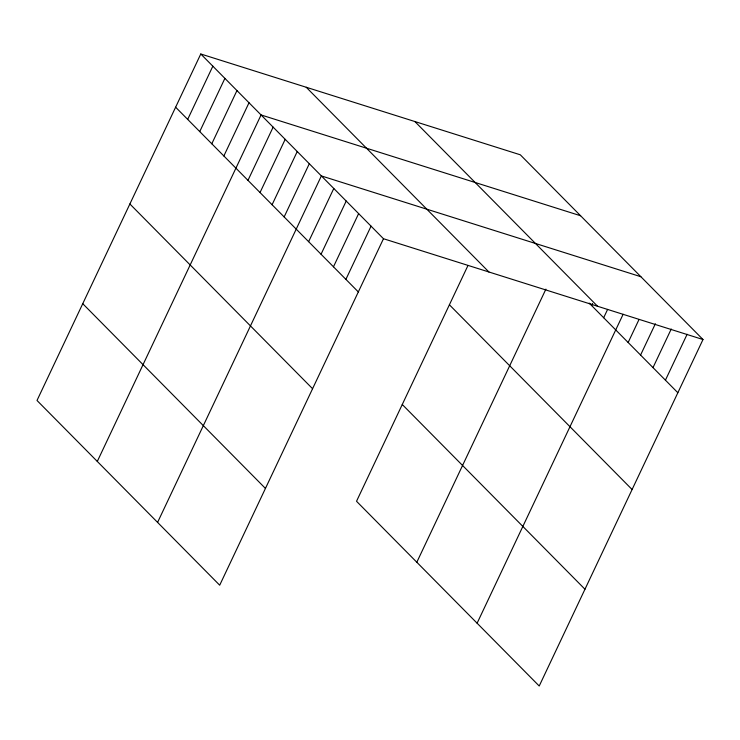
<?xml version="1.0" encoding="UTF-8"?>
<svg xmlns="http://www.w3.org/2000/svg" width="740" height="740" viewBox="0 0 740 740"><rect width="100%" height="100%" fill="white"/><g stroke="black" fill="none" stroke-linecap="round" stroke-linejoin="round"><path stroke-width="1.11" d="M200.781 53.992L37 400.47L219.697 585.201L383.477 238.724L200.781 53.992L520.303 154.799L703 339.531L539.22 686.008L356.523 501.276L467.985 265.475M187.683 119.399L212.843 66.184M199.745 131.59L224.895 78.375M211.797 143.782L236.957 90.567M223.859 155.974L249.01 102.758M97.292 461.436L261.072 114.95L580.595 215.756M247.974 180.357L273.125 127.141M260.036 192.548L285.187 139.333M272.089 204.74L297.239 151.524M284.151 216.931L309.302 163.725M157.583 522.394L321.364 175.917L640.886 276.723M308.626 241.684L333.786 188.478M321.049 254.246L346.209 201.04M333.472 266.807L358.632 213.601M345.894 279.368L371.055 226.163M416.814 562.243L545.907 289.137M591.612 305.546L592.601 303.465M603.673 317.738L607.614 309.394M477.106 623.2L623.126 314.278M628.149 342.49L638.999 319.541M640.581 355.052L655.372 323.75M653.004 367.614L671.245 329.013M665.427 380.175L687.127 334.267M383.477 238.724L703 339.531M414.863 121.536L597.559 306.258M589.207 303.113L677.849 392.736M306.221 87.255L488.918 271.987M449.402 304.788L632.099 489.519M175.63 107.208L358.327 291.93M402.273 404.503L584.97 589.234M129.879 203.981L312.576 388.713M82.751 303.696L265.438 488.428"/></g></svg>
